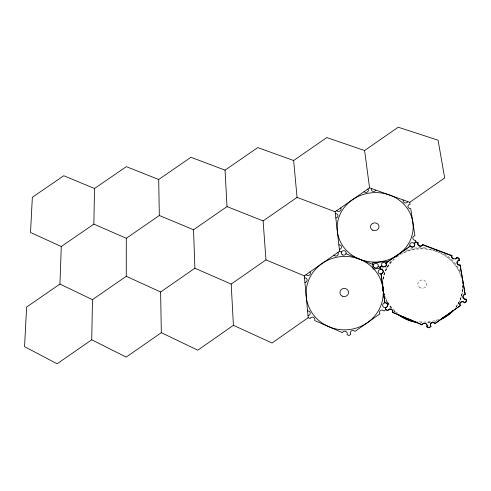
<?xml version="1.0" encoding="UTF-8"?>
<svg xmlns="http://www.w3.org/2000/svg" width="491" height="491" viewBox="0 0 491 491"><rect width="100%" height="100%" fill="white"/><g stroke="black" fill="none" stroke-linecap="round" stroke-linejoin="round"><path stroke-width="0.37" stroke-dasharray="2.46 1.84" d="M381.39 268.086L387.374 267.417M462.952 288.518A40.305 37.163 9.9 0 1 455.194 307.728M438.727 319.402A40.305 37.163 9.9 0 1 417.24 321.519M398.072 313.491A40.305 37.163 9.9 0 1 384.87 296.079M382.937 279.158A40.305 37.163 9.9 0 1 390.83 261.415M406.032 250.514A40.305 37.163 9.9 0 1 427.317 247.875M444.539 253.97A40.305 37.163 9.9 0 1 460.233 272.008M462.743 285.474A40.145 37.034 10 0 1 455.746 307.507M437.125 320.666A40.145 37.034 10 0 1 433.829 321.611M430.184 322.329A40.145 37.034 10 0 1 425.814 322.753M422.076 322.765A40.145 37.034 10 0 1 420.56 322.679M395.906 312.564A40.145 37.034 10 0 1 393.438 310.263M391.634 308.293A40.145 37.034 10 0 1 387.835 303.039M387.516 302.487A40.145 37.034 10 0 1 384.729 296.496M383.115 279.017A40.145 37.034 10 0 1 393.438 259.579M403.449 252.632A40.145 37.034 10 0 1 431.417 249.667M432.055 249.821A40.145 37.034 10 0 1 435.229 250.741M435.867 250.956A40.145 37.034 10 0 1 460.392 274.058M462.614 285.062A40.096 36.991 10.1 0 1 456.434 306.697M430.128 322.569A40.096 36.991 10.1 0 1 427.956 322.839M394.887 311.914A40.096 36.991 10.1 0 1 393.438 310.515M391.204 308.047A40.096 36.991 10.1 0 1 387.841 303.297M387.516 302.751A40.096 36.991 10.1 0 1 385.816 299.436M383.121 279.305A40.096 36.991 10.1 0 1 396.329 257.364M396.937 256.903A40.096 36.991 10.1 0 1 460.3 274.359M460.546 275.015A40.096 36.991 10.1 0 1 461 276.353M419.339 287.125A4.511 4.161 9.8 0 0 426.765 285.105A4.511 4.161 9.8 0 0 420.99 280.103A4.511 4.161 9.8 0 0 419.339 287.125"/><path stroke-width="0.74" d="M158.703 179.491L126.359 166.658L94.505 188.519L93.855 224.117L61.283 246.531L59.951 284.056L26.618 307.053L24.55 346.64L57.122 363.788L91.737 339.784L92.474 299.657L126.267 276.28L126.297 238.282L159.317 215.5L158.703 179.491L190.974 157.28L225.044 170.156L257.75 147.595L293.636 160.508L326.791 137.572L364.604 150.522L398.213 127.212L438.064 140.187L444.686 177.951L409.77 202.304L369.563 187.832L335.144 211.774L297.055 197.376L263.108 220.919L227.008 206.594L193.534 229.745L159.317 215.5M459.257 260.248A2.615 2.357 10.3 0 0 457.09 262.881A2.615 2.357 10.3 0 0 460.079 264.937L465.223 294.287A2.676 2.43 15.5 0 0 463.025 296.987A2.676 2.43 15.5 0 0 466.076 299.148L466.45 301.29L464.639 302.56A2.682 2.443 16.4 0 0 460.896 302.033A2.682 2.443 16.4 0 0 460.509 305.47L435.094 323.373A2.664 2.467 18.3 0 0 431.38 322.814A2.664 2.467 18.3 0 0 430.951 326.288L429.085 327.804L426.937 326.908A2.645 2.467 17.9 0 0 425.476 323.63A2.645 2.467 17.9 0 0 422.057 324.882L392.573 312.35A2.565 2.424 10.8 0 0 391.192 309.146A2.565 2.424 10.8 0 0 387.847 310.386L385.779 309.526L385.496 307.415A2.547 2.406 8.6 0 0 387.706 304.758A2.547 2.406 8.6 0 0 384.864 302.628L381.016 273.696A2.498 2.332 1.9 0 0 383.189 271.106A2.498 2.332 1.9 0 0 380.396 269.068L380.132 267.049L381.875 265.834A2.498 2.314 1.5 0 0 385.374 266.294A2.498 2.314 1.5 0 0 385.852 263.047L410.255 245.973A2.516 2.289 3.2 0 0 413.784 246.408A2.516 2.289 3.2 0 0 414.226 243.192L415.963 241.977L418.007 242.75A2.523 2.295 4 0 0 419.406 245.752A2.523 2.295 4 0 0 422.69 244.518L451.935 255.572A2.596 2.338 9.1 0 0 453.42 258.647A2.596 2.338 9.1 0 0 456.771 257.394L458.895 258.198L459.165 260.568A2.608 2.351 10.3 0 0 457.649 264.428M410.255 245.973L408.359 247.611M414.226 243.192L414.195 243.524L415.711 242.462M415.963 241.977L415.926 242.309L415.625 240.326A2.504 2.277 2.8 0 1 412.796 238.362A2.504 2.277 2.8 0 1 414.926 235.815L410.734 208.565A2.461 2.203 -0.8 0 1 407.966 206.693A2.461 2.203 -0.8 0 1 410.065 204.207L409.77 202.304M418.283 245.31A2.523 2.289 4.1 0 1 417.97 243.082L418.007 242.75M421.751 245.862A2.523 2.289 4.1 0 0 422.647 244.849L422.69 244.518M422.057 324.882L422.1 324.637A2.645 2.467 17.8 0 1 425.519 323.391A2.645 2.467 17.8 0 1 426.986 326.675L426.937 326.908M429.085 327.804L430.951 326.288M430.349 324.674A2.658 2.467 18.3 0 1 435.032 323.612L435.094 323.373M452.168 258.106A2.596 2.338 9.1 0 1 451.855 255.891L451.935 255.572M456.059 258.548A2.596 2.338 9.1 0 0 456.685 257.714L456.771 257.394M459.165 260.568L458.895 258.198M463.123 297.865A2.67 2.424 15.5 0 1 465.124 294.563L460.079 264.937M435.032 323.612L460.509 305.47M460.417 305.733A2.676 2.437 16.5 0 1 460.803 302.303A2.676 2.437 16.5 0 1 464.541 302.83L464.639 302.56M464.541 302.83L466.352 301.56L466.076 299.148M385.779 309.526L384.005 311.03A2.553 2.418 9.7 0 0 380.439 310.502A2.553 2.418 9.7 0 0 379.942 313.878L354.938 331.431A2.529 2.449 9.1 0 0 351.403 330.873A2.529 2.449 9.1 0 0 350.862 334.291L349.076 335.543L347.051 334.659A2.516 2.443 6.8 0 0 345.768 331.425A2.516 2.443 6.8 0 0 342.448 332.646L314.602 320.494A2.455 2.387 -12.2 0 0 313.399 317.339A2.455 2.387 -12.2 0 0 310.14 318.542L308.195 317.695L272.032 343L233.421 325.324L197.793 350.181L161.318 332.683L126.199 357.104L91.737 339.784M407.186 248.428L385.852 263.047M233.421 325.324L231.193 284.08L265.962 259.899L304.322 275.868L339.588 251.263L341.521 252.03M161.318 332.683L160.625 292.004L194.896 268.233L193.534 229.745M380.642 268.172L373.16 269.007L372.381 262.992L386.552 261.384L386.755 262.894M416.607 242.566L417.97 243.082M422.647 244.849L432.902 248.728M433.332 248.888L438.322 250.772M438.979 251.024L440.808 251.717M441.17 251.852L451.855 255.891M456.685 257.714L458.809 258.518M345.946 253.786L373.565 264.741M378.131 266.558L380.138 267.35L381.875 265.834M392.573 312.35L422.1 324.637M426.986 326.675L429.134 327.565M94.505 188.519L63.787 175.735L32.351 197.265L30.516 232.452L61.283 246.531M392.567 312.601A2.565 2.418 10.9 0 0 391.192 309.404A2.565 2.418 10.9 0 0 387.847 310.637L385.785 309.778L385.496 307.415M93.855 224.117L126.297 238.282M194.896 268.233L231.193 284.08M126.267 276.28L160.625 292.004M59.951 284.056L92.474 299.657M387.608 304.586L387.724 305.457M364.604 150.522L369.563 187.832M335.144 211.774L339.588 251.263M293.636 160.508L297.055 197.376M304.322 275.868L308.195 317.695M263.108 220.919L265.962 259.899M225.044 170.156L227.008 206.594M380.396 269.068L380.132 267.049M381.016 273.696L384.864 302.628M450.861 312.215A40.305 37.163 9.9 0 1 442.667 317.695M412.949 320.629A40.305 37.163 9.9 0 1 402.878 316.603M383.68 292.243A40.305 37.163 9.9 0 1 382.636 283.074M395.04 257.155A40.305 37.163 9.9 0 1 396.071 256.302M396.605 255.885A40.305 37.163 9.9 0 1 398.796 254.313M399.938 253.583A40.305 37.163 9.9 0 1 401.104 252.89M436.26 250.005A40.305 37.163 9.9 0 1 438.248 250.766M461.97 277.151A40.305 37.163 9.9 0 1 462.534 279.796M462.896 282.466A40.305 37.163 9.9 0 1 463.001 283.81M397.305 255.326A38.034 34.72 -3.8 0 1 337.378 231.58A38.034 34.72 -3.8 0 1 390.02 195.197A38.034 34.72 -3.8 0 1 398.416 254.559M385.687 307.648A2.547 2.406 8.6 0 1 382.759 304.524A2.547 2.406 8.6 0 1 387.012 303.634A2.547 2.406 8.6 0 1 385.871 307.611M430.895 326.527A2.658 2.467 18.3 0 1 430.337 325.189M465.977 299.424A2.67 2.424 15.5 0 1 465.493 299.43M464.977 299.35A2.67 2.424 15.5 0 1 464.283 299.08M463.995 298.896A2.67 2.424 15.5 0 1 463.271 298.135M459.987 265.25A2.608 2.351 10.3 0 1 458.858 265.152M458.514 265.023A2.608 2.351 10.3 0 1 457.864 264.624M455.918 258.659A2.596 2.338 9.1 0 1 455.274 258.99M453.426 258.996A2.596 2.338 9.1 0 1 452.911 258.757M452.604 258.548A2.596 2.338 9.1 0 1 452.463 258.432M421.585 245.96A2.523 2.289 4.1 0 1 420.726 246.237M420.296 246.261A2.523 2.289 4.1 0 1 418.528 245.568M410.758 246.764A2.51 2.289 3.2 0 1 410.323 243.395A2.51 2.289 3.2 0 1 414.036 243.358A2.51 2.289 3.2 0 1 413.753 246.734M413.367 246.955A2.51 2.289 3.2 0 1 411.237 247.01M383.029 266.92A2.492 2.314 1.5 0 1 381.845 263.391A2.492 2.314 1.5 0 1 385.822 263.317A2.492 2.314 1.5 0 1 384.821 266.889M381.47 273.904A2.498 2.326 1.9 0 1 378.223 271.756A2.498 2.326 1.9 0 1 381.286 269.418A2.498 2.326 1.9 0 1 382.912 272.8M382.329 273.462A2.498 2.326 1.9 0 1 381.888 273.739M338.87 244.856A2.412 2.24 -8.8 0 1 341.515 246.795A2.412 2.24 -8.8 0 1 339.373 249.305M407.782 201.586A2.449 2.185 -1.8 0 1 404.59 202.801A2.449 2.185 -1.8 0 1 403.258 199.96M375.873 190.103A2.387 2.136 -6.6 0 1 372.743 191.306A2.387 2.136 -6.6 0 1 371.484 188.526M367.894 188.998A2.381 2.13 -7.5 0 1 367.415 191.999A2.381 2.13 -7.5 0 1 364.089 191.643M340.637 207.951A2.369 2.154 -10.7 0 1 340.116 210.989A2.369 2.154 -10.7 0 1 336.82 210.608M335.359 213.653A2.369 2.167 -11 0 1 337.949 215.512A2.369 2.167 -11 0 1 335.844 217.961M307.569 310.901A2.449 2.369 -14.8 0 1 310.22 313.012A2.449 2.369 -14.8 0 1 308.004 315.621M337.882 252.454A2.412 2.252 -9.1 0 1 337.342 255.621A2.412 2.252 -9.1 0 1 333.978 255.179M309.95 271.94A2.4 2.271 -15.3 0 1 309.373 275.132A2.4 2.271 -15.3 0 1 306.04 274.672M304.506 277.857A2.406 2.283 -16.2 0 1 307.108 279.87A2.406 2.283 -16.2 0 1 304.929 282.417M453.175 310.551A40.145 37.034 10 0 1 440.752 319.273M416.024 322.096A40.145 37.034 10 0 1 399.146 315.081M384.079 294.496A40.145 37.034 10 0 1 382.685 283.172M453.089 310.809A40.096 36.991 10.1 0 1 440.083 319.776M416.644 322.452A40.096 36.991 10.1 0 1 398.023 314.528M384.085 294.76A40.096 36.991 10.1 0 1 382.728 282.779M324.766 324.692A38.58 36.715 -3.1 0 0 383.232 293.618A38.58 36.715 -3.1 0 0 325.993 261.095A38.58 36.715 -3.1 0 0 324.766 324.692M372.81 230.236A4.259 3.885 -3.9 0 0 378.997 226.504A4.259 3.885 -3.9 0 0 372.43 223.509A4.259 3.885 -3.9 0 0 372.81 230.236M342.215 296.134A4.321 4.112 -3.2 0 0 348.555 292.311A4.321 4.112 -3.2 0 0 341.939 289.021A4.321 4.112 -3.2 0 0 342.215 296.134M342.73 254.982A2.424 2.259 -7.4 0 0 346.143 252.65A2.424 2.259 -7.4 0 0 342.331 251.091A2.424 2.259 -7.4 0 0 342.73 254.982M374.565 267.626A2.48 2.308 0.3 0 0 378.328 265.699A2.48 2.308 0.3 0 0 374.651 263.624A2.48 2.308 0.3 0 0 374.565 267.626"/></g></svg>
